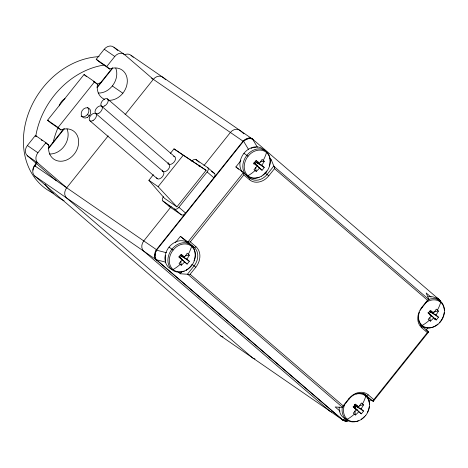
<?xml version="1.0" encoding="UTF-8"?>
<svg xmlns="http://www.w3.org/2000/svg" width="468" height="468" viewBox="0 0 468 468"><rect width="100%" height="100%" fill="white"/><g stroke="black" fill="none" stroke-linecap="round" stroke-linejoin="round"><path stroke-width="0.7" d="M252.533 139.031A7.745 5.581 -42.8 0 0 243.383 140.862A3.258 2.826 -46.4 0 0 243.05 141.178L156.447 249.649A3.258 2.826 -46.4 0 0 156.183 250.017A7.722 5.511 -65.5 0 0 154.598 255.312L154.615 255.469A7.734 5.499 -65.5 0 0 156.136 259.629A7.745 5.476 -65.8 0 1 154.651 255.458M165.789 255.358L165.555 256.037A6.997 5.674 -55.4 0 0 165.532 260.085L165.76 260.67M56.195 180.549L27.325 155.727A7.81 6.336 -55.4 0 1 27.378 145.501L35.404 135.445L45.934 142.699L48.818 145.179A17.176 13.935 -55.4 0 0 62.618 161.121A17.176 13.935 -55.4 0 0 78.642 141.055A17.176 13.935 -55.4 0 0 60.98 129.946L50.456 122.692L47.566 120.212L84.059 74.506L94.583 81.765L97.473 84.246A17.176 13.935 -55.4 0 0 104.721 99.444M108.757 100.31A17.176 13.935 -55.4 0 0 127.314 81.461A17.176 13.935 -55.4 0 0 109.635 69.012L99.105 61.758L96.221 59.272L104.247 49.222A7.81 6.336 -55.4 0 1 113.923 47.262L124.453 54.516L153.323 79.338A7.81 6.336 -55.4 0 1 162.999 77.384L165.771 79.765M254.966 358.903A7.81 6.336 -55.4 0 1 252.398 357.71L66.667 198.034A7.81 6.336 -55.4 0 1 66.719 187.803L37.849 162.987A7.81 6.336 -55.4 0 1 37.902 152.755L45.934 142.699M47.566 120.212L58.096 127.466L94.583 81.765M96.221 59.272L106.745 66.532L114.777 56.476A7.81 6.336 -55.4 0 1 124.453 54.516M33.076 170.159A5.856 4.75 -55.4 0 1 34.568 165.42L36.393 163.139M48.239 148.297L63.73 128.899M96.993 87.235L112.484 67.837M348.713 420.527A7.728 6.833 -82.7 0 1 347.338 420.937L347.186 420.96A7.74 6.839 -82.6 0 1 342.687 419.849A1.562 0.702 -53.7 0 1 342.43 419.79A3.258 1.246 23.5 0 1 342.126 419.55L220.44 335.685L34.708 176.009A7.81 6.336 -55.4 0 1 34.761 165.777L36.586 163.496M48.438 148.654L64.391 128.671M97.209 87.569L112.706 68.158M66.719 187.803L108.196 135.855M125.061 114.73L153.323 79.338M170.399 153.346L173.985 148.859L206.101 170.305L176.91 206.868L164.502 198.315L148.882 180.297L153.364 174.681M176.91 206.868L158.131 186.668L183.228 155.23L206.101 170.305M171.142 206.675L143.793 240.926A7.81 6.336 -55.4 0 0 143.74 251.158L329.472 410.834A7.81 6.336 -55.4 0 0 332.046 412.021M203.96 165.573L230.396 132.462A7.81 6.336 -55.4 0 1 240.072 130.502L243.957 133.842M163.484 196.671A3.902 2.276 -49.3 0 0 162.934 201.012L174.587 209.044A3.902 2.276 -49.3 0 0 178.899 207.295L207.119 171.949A3.902 2.276 -49.3 0 0 207.675 167.608L196.016 159.576A3.902 2.276 -49.3 0 0 191.704 161.325M156.224 250.035L156.528 250.164A7.734 5.054 -69.2 0 0 155.107 255.347A7.745 5.101 -68.9 0 1 156.534 250.158A2.164 1.784 -47.2 0 1 156.762 249.871L243.366 141.406A2.164 1.784 -47.2 0 1 243.612 141.137A7.734 5.207 -38.6 0 1 252.749 139.294A2.164 0.497 50.4 0 1 252.925 139.476A1.562 0.913 -49.3 0 0 252.726 139.224A3.258 0.942 53.2 0 0 252.451 139.002A7.722 5.598 -43.6 0 0 247.941 138.236M175.406 242.658L180.414 236.381L187.58 241.71L194.226 247.42A14.052 11.402 -55.4 0 1 194.126 265.836L187.411 274.248L180.221 273.762L178.589 272.364M238.504 169.17L235.878 166.918L240.885 160.641M235.878 166.918L243.044 172.242A1.755 1.451 -47.2 0 1 243.36 172.598L188.013 241.915A1.755 1.451 -47.2 0 1 187.58 241.71M179.414 256.224L181.321 254.422A24.974 3.288 35.2 0 1 184.603 257.078A24.974 12.449 -49.7 0 0 187.159 253.241L189.359 255.13A24.974 16.515 -48.8 0 1 186.896 259.044A24.974 3.288 35.2 0 1 189.324 261.302A23.704 22.142 -43.8 0 1 187.106 264.081A24.974 0.778 42 0 1 184.579 261.951L179.022 256.71L179.104 257.201A24.974 0.778 42 0 0 182.286 259.98A24.974 12.449 -49.7 0 1 179.069 263.373L181.268 265.262A24.974 16.515 -48.8 0 0 184.579 261.951M182.678 256.054L181.344 256.242L180.18 257.704L187.106 264.081M258.272 162.121L256.271 162.396L255.101 163.858L259.506 168.106A24.974 0.778 42 0 0 262.027 170.241A23.704 22.142 -43.8 0 0 264.25 167.462A24.974 3.288 35.2 0 0 261.823 165.204L256.271 162.396L255.119 161.407L256.248 160.582A24.974 3.288 35.2 0 1 259.529 163.233A24.974 12.449 -49.7 0 0 262.086 159.401L264.28 161.284A24.974 16.515 -48.8 0 1 261.823 165.204M180.221 273.762L182.023 271.504M270.334 160.893L271.241 159.763L269.609 158.359M271.241 159.763L273.827 166.017L267.105 174.429A14.052 11.402 -55.4 0 1 249.69 177.957L247.513 176.459M187.814 274.353A2.334 0.877 0.3 0 0 190.102 274.271L195.84 267.181A15.614 12.665 -55.4 0 0 195.946 246.724L190.33 241.892L243.846 174.856L249.467 179.689A15.614 12.665 -55.4 0 0 268.819 175.775L274.505 168.661L427.512 300.204A2.334 0.877 0.4 0 0 428.922 299.502M373.347 401.304A2.334 1.047 78.5 0 0 373.786 399.625L368.205 394.811A15.614 12.665 -55.4 0 0 348.853 398.724L343.173 405.844L190.16 274.301M373.827 399.643L427.342 332.613L421.726 327.781A15.614 12.665 -55.4 0 1 421.832 307.324L427.512 300.204M340.055 411.173L335.158 406.967L342.348 407.452L349.064 399.034A14.052 11.402 -55.4 0 1 366.485 395.513A1.562 0.913 -49.3 0 0 368.205 394.811M420.311 310.261A14.052 11.402 -55.4 0 1 422.042 307.634L428.758 299.216L426.172 292.962L431.075 297.174M356.862 405.803L355.528 405.984L354.364 407.447L358.763 411.694A24.974 0.778 42 0 0 361.29 413.829A23.704 22.142 -43.8 0 0 363.507 411.05A24.974 3.288 35.2 0 0 361.08 408.792L355.528 405.984L354.375 404.995L355.505 404.171A24.974 3.288 35.2 0 1 358.786 406.821A24.974 12.449 -49.7 0 0 361.343 402.989L363.542 404.878A24.974 16.515 -48.8 0 1 361.08 408.792M429.484 314.982L429.285 313.607L430.455 312.144L431.788 311.957M369.147 401.526L370.516 399.812L373.125 401.228A1.755 0.474 -50.6 0 0 373.324 401.228L428.67 331.906M425.979 330.35L427.799 328.068M434.632 319.509L435.544 318.369M251.129 148.479L251.725 148.11A6.997 5.674 -55.4 0 1 255.551 147.338L256.148 147.461M345.454 419.024L342.687 419.849A2.164 0.702 26.4 0 1 342.441 419.656L156.71 259.98A2.164 0.702 26.4 0 1 156.505 259.787A1.562 1.094 -43.9 0 1 156.136 259.635A3.258 1.246 23.5 0 0 156.394 259.875L342.126 419.55A1.562 0.913 -49.3 0 0 342.441 419.656M243.635 141.16A7.722 5.171 -38.6 0 1 248.438 138.633L248.824 138.546A7.751 5.207 -38.4 0 1 252.697 139.306L257.447 147.303M248.438 138.616L248.748 138.563M260.278 161.84L264.28 161.284M185.351 255.686L189.359 255.13M433.789 311.682L438.463 311.033L436.27 309.149A24.974 12.449 -49.7 0 1 433.713 312.981L429.296 311.15L438.434 317.205A23.704 22.142 -43.8 0 1 436.211 319.983A24.974 0.778 42 0 1 433.69 317.854L428.132 312.612L428.214 313.11A24.974 0.778 42 0 0 431.397 315.882A24.974 12.449 -49.7 0 1 428.179 319.281L430.373 321.165A24.974 16.515 -48.8 0 0 433.69 317.854M359.535 405.434L363.542 404.878M156.552 250.175L166.544 252.749M165.824 262.191L156.505 259.787A7.728 5.054 -69.2 0 1 155.107 255.312M266.409 172.037L266.122 171.867M440.61 321.791L440.306 321.61M255.119 161.407L259.529 163.233M184.603 257.078L180.192 255.247L189.324 261.302M354.375 404.995L358.786 406.821M430.455 312.144L436.006 314.952A24.974 3.288 35.2 0 1 438.434 317.205M181.344 256.242L186.896 259.044M427.027 330.911L428.589 331.759L420.317 324.921M365.602 415.596L365.379 415.455M256.271 162.396L264.25 167.462M355.528 405.984L363.507 411.05M422.095 307.669L421.832 307.324M349.116 399.075L348.853 398.724M191.201 265.707L191.453 265.806M124.441 54.82A7.81 6.336 -55.4 0 1 131.04 55.353L252.726 139.224L438.656 299.146A2.164 0.497 50.4 0 1 438.89 299.362A7.734 6.991 -30.6 0 1 440.388 301.626A7.722 6.979 -29.9 0 0 438.873 299.374A1.562 0.69 -46.3 0 0 438.744 299.157A3.258 0.942 53.2 0 0 438.457 298.9L436.158 297.315M151.568 78.127L243.366 141.406M104.247 49.222L114.777 56.476M243.945 153.299L248.069 156.218M264.935 172.932L268.819 175.775M112.32 85.96L122.85 93.22M93.378 81.426L97.473 84.246M211.495 171.393L214.408 173.4A3.902 2.276 -49.3 0 1 213.858 177.741L207.119 171.949M173.985 148.859L183.228 155.23M87.452 114.49L89.329 115.783M148.882 180.297L158.131 186.668M162.934 201.012L169.668 206.803L181.327 214.835A3.902 2.276 -49.3 0 0 185.638 213.086L178.899 207.295M41.213 139.944L42.383 140.745M45.893 143.167L48.818 145.179M180.414 236.381L189.335 244.05L194.226 247.42A1.562 0.913 -49.3 0 0 195.946 246.724M27.378 145.501L37.902 152.755M169.018 247.139L173.148 250.064M191.956 264.338L195.84 267.181M27.325 155.727L37.849 162.987M34.568 165.42L35.51 166.07M34.761 165.777L156.762 249.871M363.765 393.641L373.125 401.228M34.708 176.009L156.394 259.875A1.562 0.913 -49.3 0 0 156.71 259.98M353.463 406.417L355.253 407.651M353.363 406.435L355.744 408.073M259.506 168.106A24.974 16.515 -48.8 0 1 256.189 171.423L253.995 169.533A24.974 12.449 -49.7 0 0 257.213 166.14L253.948 162.87L253.96 164.204M358.763 411.694A24.974 16.515 -48.8 0 1 355.452 415.011L353.252 413.121A24.974 12.449 -49.7 0 0 356.47 409.728L353.205 406.458L353.287 406.949A24.974 0.778 42 0 0 356.47 409.728M131.04 55.353L133.257 57.26M113.923 47.262L117.737 50.538M243.044 172.242L249.69 177.957A1.562 0.913 -49.3 0 1 249.467 179.689M106.745 66.532L109.635 69.012M207.675 167.608L214.408 173.4M196.016 159.576L199.128 162.25M84.059 74.506L86.463 76.576M107.453 98.883L174.816 156.792M101.614 106.195L168.977 164.104M95.776 113.508L163.139 171.417M89.938 120.82L157.301 178.729M174.587 209.044L181.327 214.835M58.096 127.466L60.98 129.946M364.742 394.852L370.516 399.812M353.205 406.458L361.29 413.829M35.404 135.445L36.369 136.27M429.285 313.607L436.211 319.983M262.027 170.241L253.948 162.87L254.03 163.361A24.974 0.778 42 0 0 257.213 166.14M428.132 312.612L431.397 315.882M179.022 256.71L182.286 259.98M243.383 140.874L248.719 149.76M429.881 317.731L430.373 321.165M354.855 410.886L355.452 415.011M255.598 167.298L256.189 171.423M180.671 261.138L181.268 265.262M438.89 299.362L438.99 300.743M428.752 331.911A2.334 0.877 0.4 0 1 427.313 332.584M421.726 327.781A1.562 0.913 -49.3 0 0 421.949 326.044A14.052 11.402 -55.4 0 1 419.439 312.156M274.043 166.356A2.334 1.041 78.6 0 1 274.453 168.615M243.383 172.557A2.334 1.041 78.6 0 1 243.799 174.816M190.271 241.857A2.334 0.877 0.3 0 1 187.984 241.944M343.132 405.826A2.334 1.047 78.5 0 1 342.687 407.505M342.348 407.452A1.755 0.573 26.4 0 0 342.664 407.429L187.844 274.324A1.755 0.573 26.4 0 0 187.411 274.248M438.457 298.9A1.562 0.913 -49.3 0 1 438.656 299.146M273.827 166.017A1.755 0.404 50.4 0 0 274.02 166.397L428.84 299.497A1.755 0.404 50.4 0 0 428.758 299.216M357.716 410.184A8.588 6.967 -55.4 0 1 357.283 410.635M189.335 244.05A14.052 11.402 -55.4 0 1 189.961 244.641M252.451 139.002A1.562 1.1 -53.2 0 1 252.708 139.3M348.221 420.516A7.74 6.716 -72.5 0 1 347.461 420.761L347.151 420.826A7.734 6.71 -72.5 0 1 342.43 419.79A7.722 6.704 -72 0 0 347.151 420.82L347.537 420.738A7.751 6.722 -72.1 0 0 348.221 420.498M342.693 419.837A7.751 6.856 -83.1 0 0 347.104 420.972L347.338 420.937A7.722 6.839 -83 0 0 348.789 420.498M356.072 394.027A14.853 12.051 -55.4 0 1 369.416 406.604A14.853 12.051 -55.4 0 1 353.047 421.656A14.853 12.051 -55.4 0 1 344.583 404.592M365.742 396.086A24.985 14.555 -49.3 0 1 362.489 403.919M354.358 414.116A24.985 14.555 -49.3 0 1 347.227 419.275M362.741 393.295A15.614 12.665 -55.4 0 1 369.445 404.147M369.322 406.282A15.614 12.665 -55.4 0 1 367.269 412.606M364.648 416.321A15.614 12.665 -55.4 0 1 361.273 419.264M358.418 420.802A15.614 12.665 -55.4 0 1 342.196 408.078M357.271 409.728A7.81 6.336 -55.4 0 1 356.879 410.138M346.724 419.363A15.614 12.665 -55.4 0 1 339.165 407.131M355.505 404.171A23.704 0.872 -51.3 0 1 353.287 406.949M259.155 177.214A15.614 12.665 -55.4 0 1 242.816 166.626A15.614 12.665 -55.4 0 1 258.816 148.865A15.614 12.665 -55.4 0 1 269.346 165.912M266.807 170.955A15.614 12.665 -55.4 0 1 262.911 175.026M266.485 152.498A24.985 14.555 -49.3 0 1 263.232 160.331M255.095 170.522A24.985 14.555 -49.3 0 1 247.97 175.687M242.249 172.054A15.614 12.665 -55.4 0 1 245.466 151.609A15.614 12.665 -55.4 0 1 264.291 150.363M256.248 160.582A23.704 0.872 -51.3 0 1 254.03 163.361M426.266 302.275A14.853 12.051 -55.4 0 1 443.916 307.417A14.853 12.051 -55.4 0 1 433.438 326.997A14.853 12.051 -55.4 0 1 418.398 316.982M440.669 302.246A24.985 14.555 -49.3 0 1 437.416 310.079M429.279 320.27A24.985 14.555 -49.3 0 1 422.154 325.435M429.016 299.344A15.614 12.665 -55.4 0 1 444.366 310.307M444.249 312.437A15.614 12.665 -55.4 0 1 439.569 322.481M437.96 324.067A15.614 12.665 -55.4 0 1 420.609 325.213M428.08 296.8A15.614 12.665 -55.4 0 1 438.475 300.111M433.713 312.981A24.974 3.288 35.2 0 0 430.431 310.325A23.704 0.872 -51.3 0 1 428.214 313.11M438.463 311.033A24.974 16.515 -48.8 0 1 436.006 314.952M184.234 271.06A15.614 12.665 -55.4 0 1 167.889 260.114A15.614 12.665 -55.4 0 1 184.544 242.711A15.614 12.665 -55.4 0 1 194.039 260.805M191.886 264.794A15.614 12.665 -55.4 0 1 186.159 270.1M191.558 246.338A24.985 14.555 -49.3 0 1 188.311 254.177M180.174 264.367A24.985 14.555 -49.3 0 1 173.043 269.527M172.54 269.621A15.614 12.665 -55.4 0 1 168.012 248.52A15.614 12.665 -55.4 0 1 189.37 244.202M181.321 254.422A23.704 0.872 -51.3 0 1 179.104 257.201M173.581 156.482A4.686 2.732 -49.3 0 1 173.932 162.267A4.686 2.732 -49.3 0 1 168.217 162.642M167.743 163.794A4.686 2.732 -49.3 0 1 168.205 169.451A4.686 2.732 -49.3 0 1 162.408 170.188M169.668 206.803A3.902 2.276 -49.3 0 1 169.036 205.546M199.029 166.473A3.902 2.276 -49.3 0 1 200.14 165.625M162.139 171.107A4.686 2.732 -49.3 0 1 162.367 176.764A4.686 2.732 -49.3 0 1 156.616 177.723M53.065 142.81A74.956 60.799 -55.4 0 1 57.973 127.752M97.338 84.217A74.956 60.799 -55.4 0 1 101.503 82.146M87.61 107.435A5.464 4.434 -55.4 0 1 87.574 114.332A5.464 4.434 -55.4 0 1 81.063 116.152M115.777 68.205A17.176 13.935 -55.4 0 1 113.069 84.965A17.176 13.935 -55.4 0 1 98.233 93.05M223.008 336.872A7.81 6.336 -55.4 0 1 220.44 335.685M67.018 128.881A17.176 13.935 -55.4 0 1 64.408 145.917A17.176 13.935 -55.4 0 1 49.263 153.972M53.387 193.261A75.149 60.957 -55.4 0 1 27.694 115.573A75.149 60.957 -55.4 0 1 99.111 56.646M64.081 200.749A75.149 60.957 -55.4 0 1 44.91 184.053M36.282 163.87A75.149 60.957 -55.4 0 1 36.001 162.542M35.679 136.662A75.149 60.957 -55.4 0 1 104.311 65.017M59.237 105.867A10.15 8.231 -55.4 0 1 65.046 98.59M440.318 301.679A7.74 6.821 -40.3 0 0 438.744 299.163A7.751 6.827 -40.7 0 1 440.283 301.608M261.46 176.214A14.853 12.051 -55.4 0 0 265.771 151.942A14.853 12.051 -55.4 0 0 244.448 164.122A14.853 12.051 -55.4 0 0 261.46 176.214M186.533 270.054A14.853 12.051 -55.4 0 0 190.85 245.782A14.853 12.051 -55.4 0 0 169.521 257.962A14.853 12.051 -55.4 0 0 186.533 270.054M104.756 105.879A4.686 2.732 -49.3 0 0 107.605 99.005A4.686 2.732 -49.3 0 0 101.228 102.732A4.686 2.732 -49.3 0 0 104.756 105.879M98.918 113.192A4.686 2.732 -49.3 0 0 101.767 106.318A4.686 2.732 -49.3 0 0 95.39 110.044A4.686 2.732 -49.3 0 0 98.918 113.192M93.079 120.504A4.686 2.732 -49.3 0 0 95.928 113.63A4.686 2.732 -49.3 0 0 89.552 117.357A4.686 2.732 -49.3 0 0 93.079 120.504M87.346 117.445A5.464 4.434 -55.4 0 0 89.242 108.517A5.464 4.434 -55.4 0 0 81.297 112.7A5.464 4.434 -55.4 0 0 87.346 117.445"/></g></svg>
